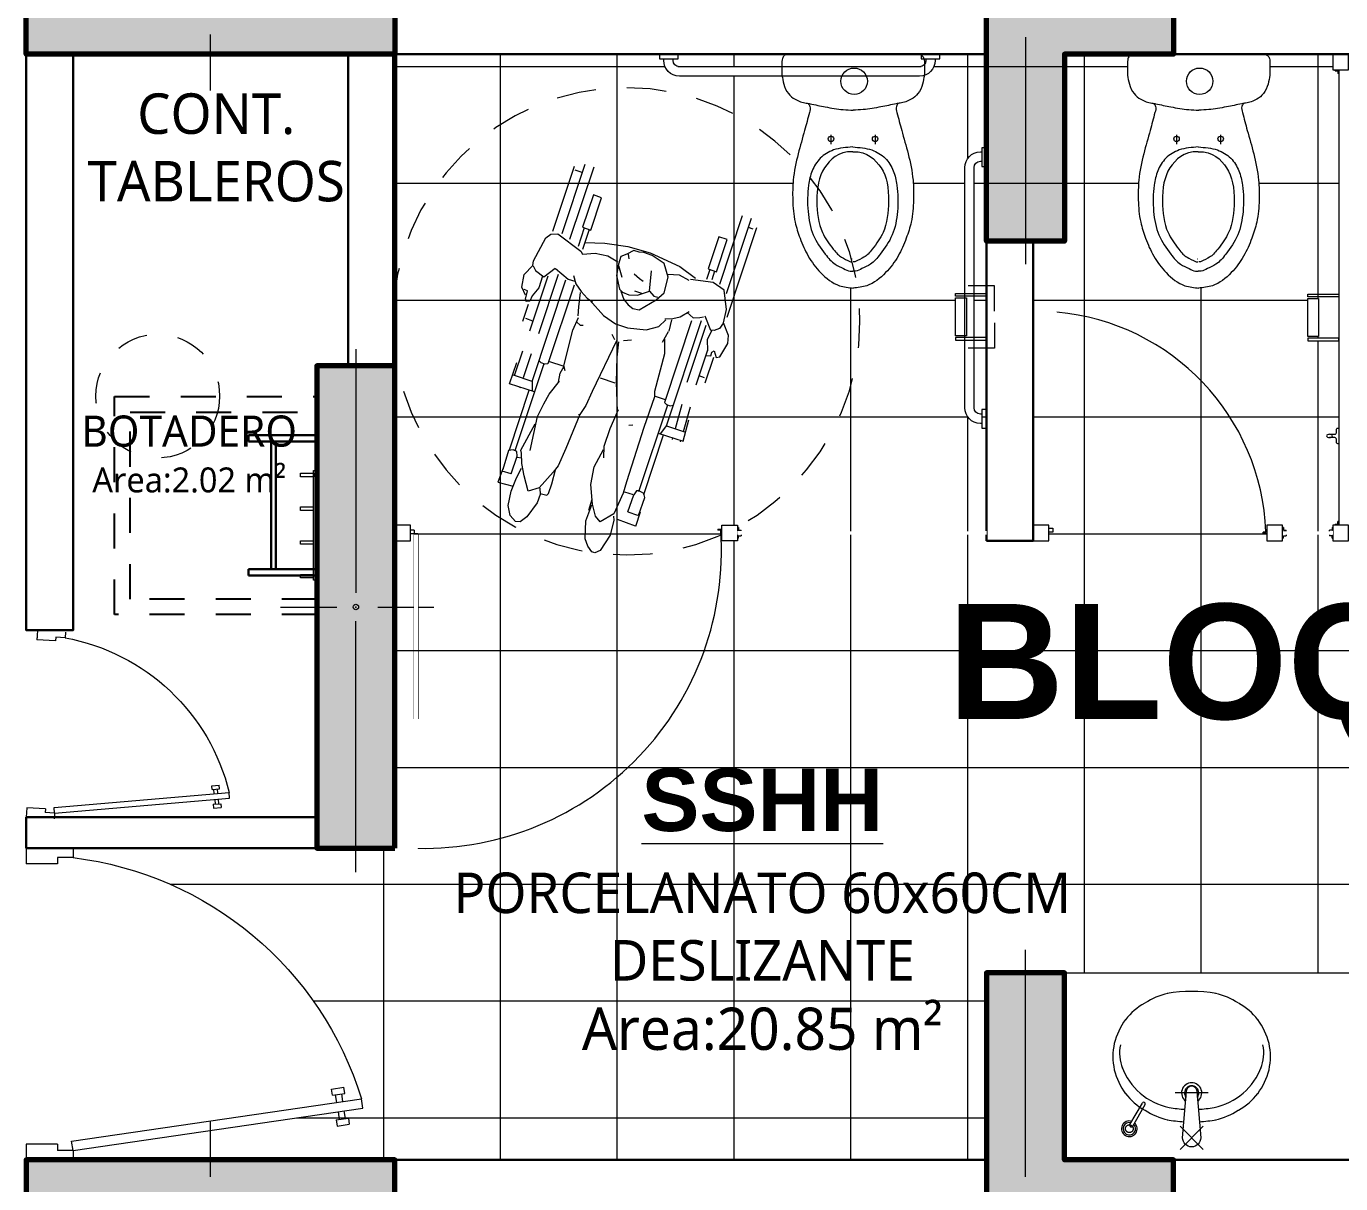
# Model space of a CAD drawing. Header units: millimetres. Extents: x 1 to 121, y 0 to 90.
# Drawn here: x 97.174 to 101.394, y 32.662 to 36.378 of the extents above; entities that cross this region are included whole.
import ezdxf
from ezdxf import colors
from ezdxf.entities.mleader import LeaderData, LeaderLine
from ezdxf.enums import TextEntityAlignment as Align
from ezdxf.math import Vec2, Vec3

# ---------------------------------------------------------------- set-up
doc = ezdxf.new("R2010")
doc.units = ezdxf.units.MM
doc.set_wipeout_variables(frame=1)
for name, pattern in [('DASHED2', [0.375, 0.25, -0.125]), ('HIDDEN', [9.525, 6.35, -3.175]), ('HIDDEN2', [0.1875, 0.125, -0.0625])]:
    doc.linetypes.add(name, pattern=pattern)
for name, color, linetype, lineweight in [('COLUMNAS 50', 32, 'Continuous', 70), ('Equipamiento SR', 23, 'Continuous', 0), ('GRAFO 0 BLANCO', 7, 'Continuous', 0), ('grafo 2', 31, 'Continuous', 20), ('GRAFO 4', 7, 'Continuous', 30), ('Hatch', 251, 'Continuous', 0), ('letras sr', 7, 'Continuous', 5), ('linea0016', 144, 'HIDDEN2', 9), ('Lineas Referencia', 73, 'Continuous', 13), ('Mobiliario el', 7, 'Continuous', 5), ('Muebles', 252, 'Continuous', 0), ('Proyeccciones', 1, 'DASHED2', 18), ('puertas', 7, 'Continuous', 5), ('Puertas El', 21, 'Continuous', 15), ('Sanitarios el', 141, 'Continuous', 15), ('Structural - Bearing_Pen_No__20', 1, 'Continuous', 0), ('Tabiques El', 7, 'Continuous', 15), ('TEXTOS-SUBTITULO', 7, 'Continuous', 30), ('Vanos', 140, 'Continuous', 5), ('Ventanas', 7, 'Continuous', 5)]:
    doc.layers.add(name, color=color, linetype=linetype, lineweight=lineweight)
doc.styles.add('Generales', font='trebuc.ttf', dxfattribs={"height": 0.1})
doc.styles.add('Santa Rosa 1 50', font='trebuc.ttf')
doc.styles.add('TURBO_BASS', font='swisseb.ttf')

# ---------------------------------------------------------------- blocks, each defined once
blk = doc.blocks.new('DISCAPACITADO-1')
at = {"layer": 'Proyeccciones', "linetype": 'HIDDEN', "ltscale": 1.5}
for p, q in [((682410.6526, 9286072.4771), (682410.7225, 9286072.2423)), ((682410.7473, 9286072.2616), (682410.6806, 9286072.4854)), ((682410.7128, 9286072.4666), (682410.6897, 9286072.4597)), ((682410.7775, 9286072.2677), (682410.7146, 9286072.4788)), ((682410.624, 9286072.3798), (682410.6509, 9286072.3878)), ((682410.6552, 9286072.2751), (682410.624, 9286072.3798)), ((682410.6509, 9286072.3878), (682410.6821, 9286072.2832)), ((682410.2363, 9286072.1138), (682410.1699, 9286072.3364)), ((682410.2097, 9286072.0094), (682410.1232, 9286072.2995)), ((682410.1347, 9286072.2941), (682410.1499, 9286072.2986)), ((682410.142, 9286072.3281), (682410.2148, 9286072.0836)), ((682410.2171, 9286072.2585), (682410.244, 9286072.2665)), ((682410.2483, 9286072.1539), (682410.2171, 9286072.2585)), ((682410.244, 9286072.2665), (682410.2752, 9286072.1619)), ((682410.6821, 9286072.2832), (682410.6552, 9286072.2751)), ((682410.6611, 9286072.2762), (682410.6803, 9286072.2119)), ((682410.6766, 9286072.2815), (682410.6948, 9286072.2207)), ((682410.7607, 9286072.26), (682410.6855, 9286072.2066)), ((682410.7832, 9286072.2575), (682410.7607, 9286072.26)), ((682410.7993, 9286072.2452), (682410.7832, 9286072.2575)), ((682410.4631, 9286072.2081), (682410.3661, 9286072.1674)), ((682410.4563, 9286072.1997), (682410.4833, 9286072.2085)), ((682410.5356, 9286072.2254), (682410.4631, 9286072.2081)), ((682410.4833, 9286072.2085), (682410.498, 9286072.2084)), ((682410.498, 9286072.2084), (682410.516, 9286072.2135)), ((682410.516, 9286072.2135), (682410.5371, 9286072.2015)), ((682410.6095, 9286072.234), (682410.5356, 9286072.2254)), ((682410.6736, 9286072.2343), (682410.6095, 9286072.234)), ((682410.6855, 9286072.2066), (682410.6796, 9286072.1963)), ((682410.8361, 9286072.1704), (682410.7993, 9286072.2452)), ((682410.3661, 9286072.1674), (682410.3153, 9286072.1306)), ((682410.4028, 9286072.1317), (682410.4173, 9286072.1752)), ((682410.4173, 9286072.1752), (682410.4563, 9286072.1997)), ((682410.533, 9286072.2018), (682410.5312, 9286072.1861)), ((682410.5371, 9286072.2015), (682410.5571, 9286072.1932)), ((682410.5503, 9286072.1256), (682410.5625, 9286072.1632)), ((682410.5571, 9286072.1932), (682410.563, 9286072.168)), ((682410.563, 9286072.168), (682410.569, 9286072.1315)), ((682410.5989, 9286072.1945), (682410.566, 9286072.1753)), ((682410.6392, 9286072.2018), (682410.5989, 9286072.1945)), ((682410.6796, 9286072.1963), (682410.6392, 9286072.2018)), ((682410.8376, 9286072.1555), (682410.8361, 9286072.1704)), ((682410.2752, 9286072.1619), (682410.2483, 9286072.1539)), ((682410.2542, 9286072.1549), (682410.2624, 9286072.1275)), ((682410.2576, 9286072.1188), (682410.3307, 9286072.1261)), ((682410.2697, 9286072.1602), (682410.2793, 9286072.1281)), ((682410.3351, 9286072.1231), (682410.3662, 9286072.1394)), ((682410.3662, 9286072.1394), (682410.4055, 9286072.1401)), ((682410.4143, 9286072.0804), (682410.4028, 9286072.1317)), ((682410.4607, 9286072.0849), (682410.4563, 9286072.1503)), ((682410.4949, 9286072.1239), (682410.4828, 9286072.1162)), ((682410.5126, 9286072.1387), (682410.4949, 9286072.1239)), ((682410.569, 9286072.1315), (682410.5581, 9286072.0879)), ((682410.7061, 9286072.1274), (682410.6982, 9286072.1009)), ((682410.7649, 9286072.1478), (682410.7232, 9286072.1153)), ((682410.7564, 9286072.1289), (682410.8135, 9286071.9372)), ((682410.8015, 9286072.1202), (682410.7657, 9286072.1497)), ((682410.8415, 9286071.9455), (682410.7884, 9286072.1235)), ((682410.8289, 9286072.1399), (682410.8015, 9286072.1202)), ((682410.8064, 9286072.1227), (682410.817, 9286072.0848)), ((682410.8365, 9286072.1545), (682410.8289, 9286072.1399)), ((682410.8649, 9286072.126), (682410.8376, 9286072.1555)), ((682410.8712, 9286072.0846), (682410.8649, 9286072.126)), ((682410.2123, 9286072.0338), (682410.222, 9286072.0949)), ((682410.222, 9286072.0949), (682410.2576, 9286072.1188)), ((682410.4387, 9286072.0575), (682410.4143, 9286072.0804)), ((682410.4615, 9286072.0843), (682410.447, 9286072.0688)), ((682410.4993, 9286072.0707), (682410.4615, 9286072.0843)), ((682410.5096, 9286072.0848), (682410.4839, 9286072.0769)), ((682410.5478, 9286072.0789), (682410.5272, 9286072.0707)), ((682410.5531, 9286072.0821), (682410.5429, 9286072.0558)), ((682410.5581, 9286072.0879), (682410.5478, 9286072.0789)), ((682410.6982, 9286072.1009), (682410.6804, 9286072.0771)), ((682410.7232, 9286072.1153), (682410.7017, 9286072.109)), ((682410.704, 9286072.0969), (682410.78, 9286071.842)), ((682410.8288, 9286071.7837), (682410.7308, 9286072.1123)), ((682410.817, 9286072.0848), (682410.837, 9286072.058)), ((682410.8591, 9286072.0593), (682410.8712, 9286072.0846)), ((682410.447, 9286072.0688), (682410.4339, 9286072.0662)), ((682410.4925, 9286072.0233), (682410.4387, 9286072.0575)), ((682410.5272, 9286072.0707), (682410.4993, 9286072.0707)), ((682410.5283, 9286072.0391), (682410.5126, 9286072.0272)), ((682410.5429, 9286072.0558), (682410.5283, 9286072.0391)), ((682410.6522, 9286072.0502), (682410.6059, 9286072.002)), ((682410.6606, 9286072.0565), (682410.6434, 9286072.0452)), ((682410.6804, 9286072.0771), (682410.6606, 9286072.0565)), ((682410.6862, 9286072.0279), (682410.6827, 9286072.0738)), ((682410.837, 9286072.058), (682410.8437, 9286072.0404)), ((682410.8437, 9286072.0404), (682410.8562, 9286072.0398)), ((682410.853, 9286072.0741), (682410.8631, 9286072.0774)), ((682410.8584, 9286072.0464), (682410.853, 9286072.0741)), ((682410.8584, 9286072.0464), (682410.8562, 9286072.0398)), ((682410.2202, 9286071.9903), (682410.2123, 9286072.0338)), ((682410.2806, 9286072.0108), (682410.2619, 9286071.966)), ((682410.2974, 9286072.0052), (682410.2853, 9286072.0081)), ((682410.3935, 9286071.654), (682410.2915, 9286071.9963)), ((682410.3182, 9286072.0033), (682410.2974, 9286072.0052)), ((682410.338, 9286072.02), (682410.3182, 9286072.0033)), ((682410.3597, 9286072.0056), (682410.3319, 9286072.0234)), ((682410.3831, 9286071.9993), (682410.3597, 9286072.0056)), ((682410.409, 9286071.9977), (682410.3831, 9286071.9993)), ((682410.3881, 9286071.9945), (682410.3954, 9286071.9585)), ((682410.4272, 9286071.9722), (682410.4059, 9286071.9943)), ((682410.5126, 9286072.0272), (682410.4925, 9286072.0233)), ((682410.6059, 9286072.002), (682410.5673, 9286071.9761)), ((682410.688, 9286071.999), (682410.6862, 9286072.0279)), ((682410.8645, 9286071.9757), (682410.848, 9286072.0312)), ((682410.2033, 9286071.9501), (682410.2202, 9286071.9903)), ((682410.2202, 9286071.9903), (682410.2328, 9286071.9723)), ((682410.2328, 9286071.9723), (682410.2499, 9286071.9648)), ((682410.2499, 9286071.9648), (682410.2619, 9286071.966)), ((682410.257, 9286071.9652), (682410.2708, 9286071.9355)), ((682410.3309, 9286071.7965), (682410.2758, 9286071.9812)), ((682410.3236, 9286071.9939), (682410.4024, 9286071.7295)), ((682410.3974, 9286071.9565), (682410.4159, 9286071.9209)), ((682410.4675, 9286071.9604), (682410.4272, 9286071.9722)), ((682410.5281, 9286071.9654), (682410.4675, 9286071.9604)), ((682410.5673, 9286071.9761), (682410.5281, 9286071.9654)), ((682410.6799, 9286071.969), (682410.6708, 9286071.9689)), ((682410.6921, 9286071.9788), (682410.6799, 9286071.969)), ((682410.7033, 9286071.9524), (682410.6869, 9286071.9937)), ((682410.7285, 9286071.8364), (682410.7033, 9286071.9524)), ((682410.8563, 9286071.9853), (682410.8332, 9286071.9784)), ((682410.2043, 9286071.9245), (682410.2033, 9286071.9501)), ((682410.2288, 9286071.8809), (682410.2043, 9286071.9245)), ((682410.2708, 9286071.9355), (682410.2693, 9286071.8996)), ((682410.4082, 9286071.9318), (682410.4068, 9286071.8854)), ((682410.5136, 9286071.9259), (682410.5398, 9286071.9229)), ((682410.5584, 9286071.8696), (682410.5549, 9286071.9194)), ((682410.562, 9286071.9221), (682410.6349, 9286071.757)), ((682410.5674, 9286071.9254), (682410.5763, 9286071.9422)), ((682410.2405, 9286071.879), (682410.2288, 9286071.8809)), ((682410.2474, 9286071.9001), (682410.2405, 9286071.879)), ((682410.255, 9286071.8955), (682410.2474, 9286071.9001)), ((682410.2731, 9286071.7964), (682410.2485, 9286071.8793)), ((682410.2584, 9286071.8832), (682410.255, 9286071.8955)), ((682410.2741, 9286071.8839), (682410.2584, 9286071.8832)), ((682410.2693, 9286071.9007), (682410.3029, 9286071.7882)), ((682410.4068, 9286071.8854), (682410.435, 9286071.7636)), ((682410.5585, 9286071.7898), (682410.5584, 9286071.8696)), ((682410.8346, 9286071.8722), (682410.8578, 9286071.7943)), ((682410.8855, 9286071.8006), (682410.8618, 9286071.8803)), ((682410.724, 9286071.821), (682410.7285, 9286071.8364)), ((682410.7401, 9286071.8127), (682410.7275, 9286071.8361)), ((682410.7755, 9286071.8486), (682410.7322, 9286071.8364)), ((682410.78, 9286071.842), (682410.7897, 9286071.8401)), ((682410.7897, 9286071.8401), (682410.8017, 9286071.8437)), ((682410.7931, 9286071.8406), (682410.8771, 9286071.559)), ((682410.8017, 9286071.8437), (682410.8088, 9286071.8506)), ((682410.9009, 9286071.774), (682410.8799, 9286071.8425)), ((682410.2946, 9286071.8187), (682410.2768, 9286071.8134)), ((682410.5522, 9286071.6956), (682410.5585, 9286071.7898)), ((682410.6111, 9286071.8017), (682410.5632, 9286071.7871)), ((682410.7445, 9286071.7834), (682410.7401, 9286071.8127)), ((682410.773, 9286071.7441), (682410.7408, 9286071.7875)), ((682410.8286, 9286071.7834), (682410.8276, 9286071.7527)), ((682410.8288, 9286071.7837), (682410.8921, 9286071.8026)), ((682410.4326, 9286071.7486), (682410.3996, 9286071.7383)), ((682410.435, 9286071.7636), (682410.4348, 9286071.7458)), ((682410.4348, 9286071.7458), (682410.4655, 9286071.6471)), ((682410.6349, 9286071.757), (682410.6536, 9286071.7114)), ((682410.7892, 9286071.713), (682410.773, 9286071.7441)), ((682410.8199, 9286071.7498), (682410.9009, 9286071.774)), ((682410.895, 9286071.562), (682410.8375, 9286071.7551)), ((682410.8671, 9286071.7629), (682410.8679, 9286071.7604)), ((682410.3381, 9286071.6375), (682410.3181, 9286071.7178)), ((682410.3457, 9286071.7246), (682410.3653, 9286071.6458)), ((682410.3833, 9286071.719), (682410.3736, 9286071.7209)), ((682410.3953, 9286071.7225), (682410.3833, 9286071.719)), ((682410.3922, 9286071.7211), (682410.4761, 9286071.4394)), ((682410.4024, 9286071.7295), (682410.3953, 9286071.7225)), ((682410.574, 9286071.6402), (682410.5485, 9286071.7023)), ((682410.6536, 9286071.7114), (682410.6727, 9286071.6822)), ((682410.8082, 9286071.6714), (682410.7892, 9286071.713)), ((682410.3385, 9286071.6063), (682410.3217, 9286071.676)), ((682410.6727, 9286071.6822), (682410.7136, 9286071.5718)), ((682410.6727, 9286071.6822), (682410.6765, 9286071.6813)), ((682410.8282, 9286071.5611), (682410.8082, 9286071.6714)), ((682410.3935, 9286071.654), (682410.3315, 9286071.6355)), ((682410.4195, 9286071.6305), (682410.3385, 9286071.6064)), ((682410.3725, 9286071.6165), (682410.3738, 9286071.6114)), ((682410.3938, 9286071.6539), (682410.4115, 9286071.6287)), ((682410.4594, 9286071.4322), (682410.4019, 9286071.6253)), ((682410.4655, 9286071.6471), (682410.5164, 9286071.4706)), ((682410.5008, 9286071.6532), (682410.5139, 9286071.6517)), ((682410.5911, 9286071.5825), (682410.574, 9286071.6402)), ((682410.8585, 9286071.5618), (682410.8147, 9286071.6477)), ((682410.3462, 9286071.6046), (682410.3453, 9286071.6083)), ((682410.591, 9286071.5452), (682410.5911, 9286071.5825)), ((682410.6216, 9286071.5152), (682410.5928, 9286071.5717)), ((682410.7136, 9286071.5718), (682410.7366, 9286071.5157)), ((682410.8536, 9286071.5188), (682410.856, 9286071.5524)), ((682410.856, 9286071.5524), (682410.8585, 9286071.5618)), ((682410.8565, 9286071.5359), (682410.8686, 9286071.5381)), ((682410.8691, 9286071.5418), (682410.8712, 9286071.5566)), ((682410.8872, 9286071.4845), (682410.8691, 9286071.5418)), ((682410.8712, 9286071.5566), (682410.8824, 9286071.5622)), ((682410.8824, 9286071.5622), (682410.8975, 9286071.5596)), ((682410.8975, 9286071.5596), (682410.9136, 9286071.4984)), ((682410.6303, 9286071.4587), (682410.6216, 9286071.5152)), ((682410.7366, 9286071.5157), (682410.7525, 9286071.4947)), ((682410.7554, 9286071.4563), (682410.7455, 9286071.5017)), ((682410.7525, 9286071.4947), (682410.7955, 9286071.4427)), ((682410.8455, 9286071.4795), (682410.8536, 9286071.5188)), ((682410.8689, 9286071.4722), (682410.8541, 9286071.5037)), ((682410.8872, 9286071.4845), (682410.9161, 9286071.4926)), ((682410.9138, 9286071.5001), (682410.929, 9286071.4567)), ((682410.5164, 9286071.4706), (682410.5253, 9286071.4339)), ((682410.6232, 9286071.3958), (682410.6303, 9286071.4587)), ((682410.7649, 9286071.426), (682410.7554, 9286071.4563)), ((682410.8308, 9286071.4312), (682410.8455, 9286071.4795)), ((682410.8857, 9286071.4296), (682410.8689, 9286071.4722)), ((682410.929, 9286071.4567), (682410.8795, 9286071.4452)), ((682410.4557, 9286071.4223), (682410.4596, 9286071.4349)), ((682410.4738, 9286071.3643), (682410.4557, 9286071.4223)), ((682410.4596, 9286071.4349), (682410.4746, 9286071.4431)), ((682410.4756, 9286071.4432), (682410.4832, 9286071.4426)), ((682410.4832, 9286071.4426), (682410.4907, 9286071.4296)), ((682410.5092, 9286071.374), (682410.4907, 9286071.4296)), ((682410.4918, 9286071.4299), (682410.5203, 9286071.4376)), ((682410.5253, 9286071.4339), (682410.5536, 9286071.3672)), ((682410.6336, 9286071.376), (682410.6249, 9286071.4115)), ((682410.7704, 9286071.4198), (682410.7649, 9286071.426)), ((682410.7917, 9286071.4247), (682410.7704, 9286071.4198)), ((682410.7937, 9286071.4412), (682410.7914, 9286071.4215)), ((682410.7914, 9286071.4215), (682410.8001, 9286071.3949)), ((682410.7955, 9286071.4427), (682410.8308, 9286071.4312)), ((682410.8932, 9286071.3834), (682410.8857, 9286071.4296)), ((682410.4814, 9286071.3292), (682410.4684, 9286071.3755)), ((682410.5092, 9286071.374), (682410.4777, 9286071.3649)), ((682410.5536, 9286071.3672), (682410.597, 9286071.3393)), ((682410.6124, 9286071.3573), (682410.6232, 9286071.3958)), ((682410.6431, 9286071.3417), (682410.625, 9286071.3932)), ((682410.8001, 9286071.3949), (682410.8322, 9286071.348)), ((682410.8858, 9286071.3509), (682410.8932, 9286071.3834)), ((682410.4825, 9286071.3293), (682410.5409, 9286071.3493)), ((682410.5545, 9286071.3592), (682410.553, 9286071.3461)), ((682410.553, 9286071.3461), (682410.5626, 9286071.2979)), ((682410.597, 9286071.3393), (682410.6124, 9286071.3573)), ((682410.6428, 9286071.2832), (682410.6431, 9286071.3417)), ((682410.8322, 9286071.348), (682410.853, 9286071.3317)), ((682410.853, 9286071.3317), (682410.8681, 9286071.3323)), ((682410.8681, 9286071.3323), (682410.8858, 9286071.3509)), ((682410.5626, 9286071.2979), (682410.594, 9286071.2481)), ((682410.6338, 9286071.2605), (682410.6428, 9286071.2832)), ((682410.594, 9286071.2481), (682410.6101, 9286071.2398)), ((682410.6101, 9286071.2398), (682410.6207, 9286071.2426)), ((682410.6207, 9286071.2426), (682410.6338, 9286071.2605))]:
    blk.add_line(p, q, dxfattribs=at)
at = {"layer": 'Proyeccciones', "linetype": 'HIDDEN', "ltscale": 0.02}
blk.add_circle((682410.5323, 9286071.9856), 0.75, dxfattribs=at)
blk = doc.blocks.new('H-6a')
for points in [[(0, 0), (0, -0.009), (-0.1, -0.009), (-0.1, 0)], [(-0.065, -0.136), (-0.1, -0.136), (-0.1, -0.014), (-0.065, -0.014)], [(0, -0.15), (0, -0.141), (-0.1, -0.141), (-0.1, -0.15)]]:
    blk.add_lwpolyline(points, close=True)
blk = doc.blocks.new('H-3')
blk.add_lwpolyline([(0.0054, 0.0301), (0.0054, 0.013, 0.414214), (0.0104, 0.008), (0.02, 0.008, -0.414214), (0.025, 0.003), (0.025, 0), (-0.025, 0), (-0.025, 0.003, -0.414214), (-0.02, 0.008), (-0.0104, 0.008, 0.414214), (-0.0054, 0.013), (-0.0054, 0.0301)], format="xyb")
at = {"extrusion": (0, 0, -1)}
blk.add_ellipse((0, 0.0301), major_axis=(0, -0.0093), ratio=0.58118, dxfattribs=at)
blk = doc.blocks.new('OvalinGrandeyGrifo')
at = {"layer": 'Sanitarios el', "lineweight": 13, "ltscale": 0.5}
for p, q in [((0.0525, -0.1165), (-0.0525, -0.1165)), ((0.0371, -0.2236), (-0.0371, -0.2978)), ((-0.0371, -0.2236), (0.0371, -0.2978))]:
    blk.add_line(p, q, dxfattribs=at)
at = {"layer": 'Sanitarios el'}
blk.add_lwpolyline([(-0.029, -0.2607), (-0.0162, -0.1097, -1), (0.0162, -0.1097), (0.029, -0.2607, -1)], format="xyb", close=True, dxfattribs=at)
for centre, radius, start, end in [((-0.0502, -0.0071), 0.2051, 119.322, 142.2699), ((-0.0149, -0.0457), 0.2564, 104.0103, 121.7376), ((0, -0.2497), 0.4592, 80.1175, 99.8825), ((0.0149, -0.0457), 0.2564, 58.2624, 75.9897), ((0.0502, -0.0071), 0.2051, 37.7301, 60.678), ((-0.0371, -0.011), 0.218, 143.4198, 165.9569), ((0.0371, -0.011), 0.218, 14.0431, 36.5802), ((-0.0534, 0), 0.1996, 167.6572, 192.3428), ((0.0534, 0), 0.1996, 347.6572, 12.3428), ((-0.1008, 0.0114), 0.1308, 168.0871, 202.2683), ((0.1008, 0.0114), 0.1308, 337.7317, 11.9129), ((-0.0371, 0.011), 0.218, 194.0431, 216.5802), ((-0.0313, 0.0379), 0.2052, 199.9549, 258.5759), ((0.0313, 0.0379), 0.2052, 281.4241, 340.0451), ((0.0371, 0.011), 0.218, 323.4198, 345.9569), ((0, -0.1165), 0.0325, 305.7597, 234.2403), ((-0.0502, 0.0071), 0.2051, 217.7301, 240.678), ((0, -0.1165), 0.023, 321.3881, 218.6119), ((0.0502, 0.0071), 0.2051, 299.322, 322.2699), ((0, 0.2497), 0.4192, 260.1175, 267.1004), ((0, 0.2497), 0.4192, 272.8996, 279.8825), ((-0.0149, 0.0457), 0.2564, 238.2624, 255.9897), ((0, 0.2497), 0.4592, 260.1175, 266.9302), ((0, 0.2497), 0.4592, 273.0698, 279.8825), ((0.0149, 0.0457), 0.2564, 284.0103, 301.7376)]:
    blk.add_arc(centre, radius, start, end, dxfattribs=at)
blk = doc.blocks.new('H-4a-P')
for p, q in [((0.0019, 0.0133), (0.0417, 0.0823)), ((0.0106, 0.0083), (0.0504, 0.0773))]:
    blk.add_line(p, q)
at = {"linetype": 'HIDDEN'}
blk.add_circle((0, 0), 0.0125, dxfattribs=at)
for centre, radius, start, end in [((0.0461, 0.0798), 0.005, 330, 150), ((0, 0), 0.025, 71.537, 48.463), ((0, 0), 0.02, 74.4775, 45.5225), ((0.0063, 0.0108), 0.005, 150, 330)]:
    blk.add_arc(centre, radius, start, end)
blk = doc.blocks.new('INODFLUX-P')
at = {"layer": 'Sanitarios el'}
for p, q in [((0, -0.2121), (0, 0.2126)), ((0.023, 0.2288), (0.0672, 0.2288)), ((0, 0.1438), (0, -0.0981)), ((0.2582, 0.0706), (0.2891, 0.0706)), ((0.2582, -0.071), (0.2891, -0.071)), ((0.023, -0.2282), (0.023, -0.2282)), ((0.023, -0.2282), (0.0672, -0.2282))]:
    blk.add_line(p, q, dxfattribs=at)
for centre, radius in [((0.0867, 0.0033), 0.0425), ((0.2717, 0.0706), 0.00872), ((0.2717, -0.071), 0.00872)]:
    blk.add_circle(centre, radius, dxfattribs=at)
for points in [[(0, 0.2126), (0.0044, 0.2213), (0.0135, 0.2274), (0.023, 0.2288)], [(0.0672, 0.2288), (0.0955, 0.223), (0.1264, 0.2081), (0.1445, 0.1864), (0.157, 0.1508), (0.1588, 0.1386)], [(0.1874, 0.1409), (0.2442, 0.1561), (0.3196, 0.1768), (0.4039, 0.1925), (0.4675, 0.1942), (0.5389, 0.1866), (0.5904, 0.1708), (0.6481, 0.1445), (0.701, 0.1046), (0.7429, 0.0445), (0.7506, -0.0003)], [(0.1579, 0.145), (0.1674, 0.1389), (0.1874, 0.1409)], [(0.2977, -0.0011), (0.3073, 0.0603), (0.3337, 0.1031), (0.3743, 0.1291), (0.42, 0.1406), (0.5047, 0.1425), (0.5802, 0.1255), (0.6419, 0.087), (0.6742, 0.0556), (0.6882, 0.0286), (0.6966, 0.0076), (0.6966, -0.0011)], [(0.1874, -0.1404), (0.2442, -0.1556), (0.3196, -0.1762), (0.4039, -0.192), (0.4675, -0.1937), (0.5389, -0.1861), (0.5904, -0.1703), (0.6481, -0.144), (0.701, -0.1041), (0.7429, -0.0439), (0.7506, 0.0009)], [(0.2977, -0.0011), (0.3073, -0.0624), (0.3337, -0.1052), (0.3743, -0.1312), (0.42, -0.1427), (0.5047, -0.1446), (0.5802, -0.1276), (0.6419, -0.0891), (0.6742, -0.0577), (0.6882, -0.0307), (0.6966, -0.0097), (0.6966, -0.0011)], [(0.0672, -0.2282), (0.0955, -0.2225), (0.1264, -0.2075), (0.1445, -0.1859), (0.157, -0.1503), (0.1588, -0.1381)], [(0.1579, -0.1444), (0.1674, -0.1384), (0.1874, -0.1404)], [(0, -0.2121), (0.0044, -0.2208), (0.0135, -0.2269), (0.023, -0.2282)]]:
    blk.add_spline(points, degree=3, dxfattribs=at)
for points, knots in [([(0.1588, 0.1386), (0.1623, 0.1223), (0.1698, 0.0871), (0.1777, 0.0409), (0.1792, 0.0109), (0.1796, 0.0003)], [0, 0, 0, 0, 0.0500478, 0.1080759, 0.1401372, 0.1401372, 0.1401372, 0.1401372]), ([(0.3131, -0.0011), (0.3106, 0.0471), (0.3384, 0.0711), (0.391, 0.1086), (0.4315, 0.1145), (0.5072, 0.1138), (0.5432, 0.1094), (0.5901, 0.088), (0.6081, 0.0754), (0.6383, 0.0517), (0.6458, 0.0447), (0.6554, 0.0285), (0.6616, 0.0158), (0.666, 0.0062), (0.6666, 0.0045), (0.6667, 0.0043)], [0, 0, 0, 0, 0.1299393, 0.1299393, 0.2598787, 0.2598787, 0.374754, 0.374754, 0.445792, 0.445792, 0.4942707, 0.4942707, 0.5266072, 0.5266072, 0.535214, 0.535214, 0.535214, 0.535214]), ([(0.1588, -0.1381), (0.1623, -0.1218), (0.1698, -0.0866), (0.1777, -0.0404), (0.1792, -0.0104), (0.1796, 0.0003)], [0, 0, 0, 0, 0.0500478, 0.1080759, 0.1401372, 0.1401372, 0.1401372, 0.1401372]), ([(0.3131, -0.0011), (0.3106, -0.0492), (0.3384, -0.0732), (0.391, -0.1107), (0.4315, -0.1166), (0.5072, -0.1159), (0.5432, -0.1115), (0.5901, -0.0901), (0.6081, -0.0775), (0.6383, -0.0539), (0.6458, -0.0468), (0.6554, -0.0306), (0.6616, -0.0179), (0.666, -0.0083), (0.6666, -0.0066), (0.6667, -0.0064)], [0, 0, 0, 0, 0.1299393, 0.1299393, 0.2598787, 0.2598787, 0.374754, 0.374754, 0.445792, 0.445792, 0.4942707, 0.4942707, 0.5266072, 0.5266072, 0.535214, 0.535214, 0.535214, 0.535214])]:
    blk.add_open_spline(points, degree=3, knots=knots, dxfattribs=at)
for points in [[(0.6667, 0.0043), (0.6667, 0.0041), (0.6667, 0.003), (0.6666, 0.0005)], [(0.6567, -0.0046), (0.6567, -0.0042), (0.6567, -0.0037), (0.6566, -0.0032)], [(0.6667, -0.0064), (0.6667, -0.0062), (0.6667, -0.0051), (0.6666, -0.0027)]]:
    blk.add_open_spline(points, degree=3, dxfattribs=at)
blk.add_point((0, 0), dxfattribs=at)
blk = doc.blocks.new('puerta 1.00')
at = {"layer": 'Puertas El'}
for p, q in [((165.7653, -11.935), (165.7653, -11.885)), ((165.9153, -11.915), (165.9153, -11.885)), ((165.8653, -11.935), (165.7653, -11.935)), ((165.9153, -11.915), (165.8653, -11.915)), ((165.8653, -11.935), (165.8653, -11.915)), ((165.9153, -11.915), (165.9109, -11.9447)), ((165.9153, -11.915), (166.8454, -12.0506)), ((165.9109, -11.9447), (166.8411, -12.0803)), ((166.76, -12.0129), (166.7629, -11.9931)), ((166.76, -12.0129), (166.7996, -12.0187)), ((166.7629, -11.9931), (166.8024, -11.9989)), ((166.7663, -12.0391), (166.7699, -12.0143)), ((166.7897, -12.0172), (166.7861, -12.042)), ((166.7996, -12.0187), (166.8024, -11.9989)), ((166.7619, -12.0688), (166.7583, -12.0935)), ((166.8454, -12.0506), (166.8411, -12.0803)), ((166.8454, -12.0506), (166.8411, -12.0803)), ((166.8454, -12.0506), (166.8411, -12.0803)), ((166.7484, -12.0921), (166.7456, -12.1118)), ((166.7456, -12.1118), (166.7851, -12.1176)), ((166.7484, -12.0921), (166.788, -12.0978)), ((166.7817, -12.0716), (166.7781, -12.0964)), ((166.788, -12.0978), (166.7851, -12.1176)), ((165.7653, -12.855), (165.7653, -12.835)), ((165.7653, -12.885), (165.7653, -12.835)), ((165.8653, -12.835), (165.7653, -12.835)), ((165.8653, -12.855), (165.8653, -12.835)), ((165.9153, -12.855), (165.8653, -12.855)), ((165.9153, -12.885), (165.9153, -12.855))]:
    blk.add_line(p, q, dxfattribs=at)
at = {"layer": 'Puertas El', "linetype": 'ByBlock'}
blk.add_arc((165.7822, -11.7554), 1.1076, 276.8989, 342.9435, dxfattribs=at)
blk = doc.blocks.new('A$C07B70438')
at = {"layer": 'Equipamiento SR', "linetype": 'Continuous', "lineweight": 0}
for p, q in [((0.0106, 0.3517), (0, 0.3517)), ((0, 0.3517), (0, 0)), ((0.0106, 0), (0.0106, 0.3517)), ((0.0106, 0.3432), (0.0106, 0.3319)), ((0.0525, 0.3432), (0.0106, 0.3432)), ((0.0525, 0.3319), (0.0525, 0.3432)), ((0.0106, 0.3319), (0.0525, 0.3319)), ((0.0525, 0.2348), (0.0106, 0.2348)), ((0.0106, 0.2236), (0.0525, 0.2236)), ((0.0525, 0.2236), (0.0525, 0.2348)), ((0.0525, 0.1264), (0.0106, 0.1264)), ((0.0106, 0.1152), (0.0525, 0.1152)), ((0.0525, 0.1152), (0.0525, 0.1264)), ((0, 0), (0.0106, 0)), ((0.0525, 0.0181), (0.0106, 0.0181)), ((0.0106, 0.0068), (0.0525, 0.0068)), ((0.0525, 0.0068), (0.0525, 0.0181))]:
    blk.add_line(p, q, dxfattribs=at)
blk = doc.blocks.new('A$C2B14624A')
at = {"layer": 'puertas'}
for p, q in [((1.0375, 0.0284), (1.0375, 0.6222)), ((1.0495, 0.0164), (1.0495, 0.6222)), ((0.0648, 0.0262), (0.0615, 0.0262)), ((0.0743, 0.0134), (0.0615, 0.0134)), ((0.0648, 0.0262), (0.0648, 0.0167)), ((0.0648, 0.0167), (0.0743, 0.0167)), ((0.0743, 0.0134), (0.0743, 0.0167)), ((1.0375, 0.0284), (1.0615, 0.0284)), ((1.0495, 0.0164), (1.0615, 0.0164)), ((1.0495, 0.0164), (1.0615, 0.0164)), ((1.0495, 0.0164), (1.0615, 0.0164))]:
    blk.add_line(p, q, dxfattribs=at)
blk.add_arc((1.0173, 0.0835), 0.9543, 88.7865, 183.9487, dxfattribs=at)
at = {"layer": 'Tabiques El'}
for p, q in [((0.0085, 0.0425), (0.0115, 0.0425)), ((0.0085, 0.0425), (0.0085, 0.034)), ((0, 0.031), (0, 0.034)), ((0.0085, 0.034), (0, 0.034)), ((0, 0.019), (0, 0.016)), ((0.0085, 0.016), (0, 0.016)), ((0.0085, 0.0075), (0.0085, 0.016)), ((0.0085, 0.0075), (0.0115, 0.0075))]:
    blk.add_line(p, q, dxfattribs=at)
blk.add_lwpolyline([(0.0115, 0), (0.0115, 0.05), (0.0615, 0.05), (0.0615, 0)], close=True, dxfattribs=at)
blk.add_wipeout([(1.0495, 0.0284), (1.0375, 0.0284), (1.0375, 1.0376), (1.0495, 1.0376)]).dxf.layer = 'puertas'
blk = doc.blocks.new('H-6')
for points in [[(-0.0251, 0.0936), (-0.0251, 0.0846), (-0.1251, 0.0846), (-0.1251, 0.0936)], [(-0.0901, -0.0424), (-0.1251, -0.0424), (-0.1251, 0.0796), (-0.0901, 0.0796)], [(-0.0251, -0.0564), (-0.0251, -0.0474), (-0.1251, -0.0474), (-0.1251, -0.0564)]]:
    blk.add_lwpolyline(points, close=True)
at = {"linetype": 'HIDDEN', "ltscale": 0.1}
for points in [[(0, 0.0371), (0, 0.1188), (-0.0844, 0.1188)], [(0, 0), (0, -0.0816), (-0.0844, -0.0817)]]:
    blk.add_lwpolyline(points, dxfattribs=at)
blk = doc.blocks.new('A$C177A501D')
at = {"layer": 'GRAFO 0 BLANCO'}
for p, q in [((0.835, 0.1), (0.0635, 0.1)), ((0.0135, 0.05), (0.0135, 0.045)), ((0.0435, 0.05), (0.0435, 0.045)), ((0.835, 0.07), (0.0635, 0.07)), ((0.855, 0.045), (0.855, 0.05)), ((0.885, 0.045), (0.885, 0.05))]:
    blk.add_line(p, q, dxfattribs=at)
for points in [[(0.06, 0.045), (0.06, 0.03), (0, 0.03), (0, 0.045)], [(0.9, 0.045), (0.9, 0.03), (0.84, 0.03), (0.84, 0.045)]]:
    blk.add_lwpolyline(points, close=True, dxfattribs=at)
for centre, radius, start, end in [((0.0635, 0.05), 0.05, 90, 180), ((0.835, 0.05), 0.05, 0.018, 90), ((0.0635, 0.05), 0.02, 90, 180), ((0.835, 0.05), 0.02, 0.018, 90)]:
    blk.add_arc(centre, radius, start, end, dxfattribs=at)

msp = doc.modelspace()

# ---------------------------------------------------------------- hatches: boundary and pattern name
at = {"true_color": 0x939598}
h = msp.add_hatch(color=252, dxfattribs=at)
h.dxf.hatch_style = 1
h.paths.add_polyline_path([(97.1741, 36.5378), (98.3573, 36.5378), (98.3573, 36.2878), (97.1741, 36.2878)])
h = msp.add_hatch(color=252, dxfattribs=at)
h.dxf.hatch_style = 1
h.paths.add_polyline_path([(100.5073, 35.6876), (100.5073, 36.2878), (100.8575, 36.2878), (100.8575, 36.5378), (100.2573, 36.5378), (100.2573, 35.6876)])
h = msp.add_hatch(color=252, dxfattribs=at)
h.dxf.hatch_style = 1
h.paths.add_polyline_path([(100.5073, 33.339), (100.5073, 32.7388), (100.8575, 32.7388), (100.8575, 32.4888), (100.2573, 32.4888), (100.2573, 33.339)])
at = {"layer": 'GRAFO 0 BLANCO', "true_color": 0x939598}
h = msp.add_hatch(color=252, dxfattribs=at)
h.dxf.hatch_style = 1
h.paths.add_polyline_path([(98.1073, 33.7388), (98.3573, 33.7388), (98.3573, 35.2878), (98.1073, 35.2878)])
h = msp.add_hatch(color=252, dxfattribs=at)
h.dxf.hatch_style = 1
h.paths.add_polyline_path([(97.1741, 32.4888), (98.3573, 32.4888), (98.3573, 32.7388), (97.1741, 32.7388)])

# ---------------------------------------------------------------- linework, layer by layer
at = {"layer": 'COLUMNAS 50', "color": 1, "linetype": 'Continuous', "lineweight": 5}
for p, q in [((97.7657, 36.1712), (97.7657, 36.3512)), ((98.2323, 35.341), (98.2323, 34.5583)), ((97.9907, 34.5133), (98.1707, 34.5133)), ((98.3023, 34.5133), (98.4823, 34.5133)), ((98.2323, 33.6623), (98.2323, 34.4683)), ((97.7657, 32.6838), (97.7657, 32.8638))]:
    msp.add_line(p, q, dxfattribs=at)
at = {"layer": 'COLUMNAS 50', "linetype": 'Continuous'}
for points in [[(98.3573, 36.5378), (98.3573, 36.2878), (97.1741, 36.2878), (97.1741, 36.5378)], [(100.2573, 36.5378), (100.8575, 36.5378), (100.8575, 36.2878), (100.5076, 36.2878), (100.5073, 35.6876), (100.2573, 35.6876)], [(98.3573, 33.7388), (98.3573, 35.2878), (98.1073, 35.2878), (98.1073, 33.7388)], [(100.2573, 32.4888), (100.8575, 32.4888), (100.8575, 32.7388), (100.5073, 32.7388), (100.5073, 33.339), (100.2573, 33.339)], [(98.3573, 32.4888), (98.3573, 32.7388), (97.1741, 32.7388), (97.1741, 32.4888)]]:
    msp.add_lwpolyline(points, close=True, dxfattribs=at)
msp.add_lwpolyline([(98.3573, 33.7388), (98.3573, 36.2878)], dxfattribs=at)
at = {"layer": 'COLUMNAS 50', "color": 1, "linetype": 'Continuous', "lineweight": 5}
msp.add_circle((98.2323, 34.5133), 0.00871, dxfattribs=at)
msp.add_point((98.2323, 34.5133), dxfattribs=at)
at = {"layer": 'GRAFO 0 BLANCO'}
for p, q in [((100.0423, 36.2478), (99.2708, 36.2478)), ((100.0423, 36.2178), (99.2708, 36.2178))]:
    msp.add_line(p, q, dxfattribs=at)
at = {"layer": 'GRAFO 4', "linetype": 'Continuous'}
for p, q in [((100.2573, 36.2878), (98.3573, 36.2878)), ((100.1073, 36.2878), (99.2073, 36.2878)), ((97.1741, 33.8388), (97.1741, 33.7388))]:
    msp.add_line(p, q, dxfattribs=at)
at = {"layer": 'GRAFO 4', "linetype": 'Continuous', "flags": 128}
for points in [[(97.1741, 36.2878), (97.1741, 35.8878)], [(97.1741, 36.2878), (97.1741, 34.4388), (97.3241, 34.4388), (97.3241, 36.2878)], [(97.3241, 36.2878), (97.3241, 35.8878)], [(98.2073, 35.2878), (98.2073, 36.2878)], [(98.2073, 35.2878), (98.2073, 36.2878)], [(103.674, 36.2878), (100.8575, 36.2878)], [(103.8742, 36.2878), (101.1075, 36.2878)], [(100.2573, 34.7263), (100.2573, 35.6894)], [(100.4073, 34.7263), (100.4073, 35.6876)], [(100.2573, 34.7263), (100.4073, 34.7263)], [(97.1741, 33.8388), (98.1073, 33.8388)], [(97.1741, 33.7388), (98.1073, 33.7388)], [(97.1741, 33.7388), (98.1073, 33.7388)], [(97.1741, 33.7388), (98.1073, 33.7388)], [(98.3573, 32.7388), (100.2573, 32.7388)], [(100.8575, 32.7388), (100.8575, 32.7388), (103.674, 32.7388)]]:
    msp.add_lwpolyline(points, dxfattribs=at)
at = {"layer": 'Hatch', "linetype": 'Continuous', "ltscale": 0.2}
for p, q in [((99.4467, 36.2478), (99.4467, 36.2878)), ((100.1967, 35.9534), (100.1967, 36.2878)), ((100.5717, 33.339), (100.5717, 36.2878)), ((101.3217, 35.5036), (101.3217, 36.2878)), ((98.3573, 36.2485), (99.2247, 36.2485)), ((99.2656, 36.2485), (99.6003, 36.2485)), ((99.8217, 36.2485), (100.0476, 36.2485)), ((100.0885, 36.2485), (100.7099, 36.2485)), ((101.1668, 36.2485), (101.3693, 36.2485)), ((98.3573, 35.8735), (99.6357, 35.8735)), ((100.022, 35.8735), (100.1873, 35.8735)), ((100.2173, 35.8735), (100.7452, 35.8735)), ((101.1315, 35.8735), (101.3883, 35.8735)), ((100.9467, 33.339), (100.9467, 35.5381)), ((98.3573, 35.4985), (100.1573, 35.4985)), ((100.2173, 35.4985), (100.2573, 35.4985)), ((100.4073, 35.4985), (101.2883, 35.4985)), ((101.3217, 35.4985), (101.3233, 35.4985)), ((101.3217, 35.3766), (101.3217, 35.3816)), ((98.3573, 35.1235), (100.1968, 35.1235)), ((100.2423, 35.1235), (100.2573, 35.1235)), ((98.3217, 32.7388), (98.3217, 33.7388)), ((97.6361, 33.6235), (104.1242, 33.6235)), ((98.0956, 33.2485), (100.2573, 33.2485)), ((98.042, 32.8735), (100.2573, 32.8735))]:
    msp.add_line(p, q, dxfattribs=at)
at = {"layer": 'linea0016', "linetype": 'HIDDEN2', "lineweight": 25, "ltscale": 0.9}
msp.add_lwpolyline([(97.4573, 35.1888), (98.1073, 35.1888), (98.1073, 34.4888), (97.4573, 34.4888)], close=True, dxfattribs=at)
msp.add_lwpolyline([(97.5073, 35.1388), (98.1073, 35.1388), (98.1073, 34.5388), (97.5073, 34.5388), (97.5073, 35.1388)], dxfattribs=at)
at = {"layer": 'puertas'}
for p, q in [((101.1449, 34.7499), (101.1449, 34.7531)), ((101.1541, 34.7531), (101.1449, 34.7531)), ((101.1449, 34.7499), (101.1573, 34.7499)), ((101.1541, 34.7623), (101.1541, 34.7531)), ((101.1541, 34.7623), (101.1573, 34.7623))]:
    msp.add_line(p, q, dxfattribs=at)
msp.add_arc((100.4185, 34.7263), 0.7361, 2.1742, 84.9548, dxfattribs=at)
at = {"layer": 'Sanitarios el', "color": 7}
msp.add_line((100.5073, 33.339), (104.1242, 33.339), dxfattribs=at)
at = {"layer": 'Sanitarios el'}
msp.add_lwpolyline([(100.5073, 32.7388), (100.5073, 33.339)], dxfattribs=at)
at = {"layer": 'Structural - Bearing_Pen_No__20', "linetype": 'Continuous'}
for p, q in [((100.3823, 36.3428), (100.3823, 35.614)), ((100.3823, 32.6838), (100.3823, 33.4125))]:
    msp.add_line(p, q, dxfattribs=at)
at = {"layer": 'Tabiques El'}
for p, q in [((101.3768, 36.2378), (101.3883, 36.2378)), ((101.3768, 36.2348), (101.3768, 36.2378)), ((101.3768, 36.2348), (101.3853, 36.2348)), ((101.3853, 36.2348), (101.3853, 36.2263)), ((101.3883, 36.2263), (101.3853, 36.2263)), ((101.3883, 36.2378), (101.3883, 34.7763)), ((101.3883, 36.2378), (101.3883, 36.2263)), ((101.3768, 34.7793), (101.3768, 34.7763)), ((101.3768, 34.7793), (101.3853, 34.7793)), ((101.3883, 34.7878), (101.3853, 34.7878)), ((101.3853, 34.7793), (101.3853, 34.7878))]:
    msp.add_line(p, q, dxfattribs=at)
for points in [[(101.4193, 36.2378), (101.4193, 36.2878), (101.3693, 36.2878), (101.3693, 36.2378)], [(101.4193, 34.7263), (101.4193, 34.7763), (101.3693, 34.7763), (101.3693, 34.7263)]]:
    msp.add_lwpolyline(points, close=True, dxfattribs=at)
at = {"layer": 'Vanos', "color": 7}
for p, q in [((97.1741, 35.2878), (97.1741, 35.8878)), ((97.1741, 35.2878), (97.1741, 35.8878)), ((98.1073, 34.4133), (98.1073, 35.1378))]:
    msp.add_line(p, q, dxfattribs=at)
at = {"layer": 'Vanos', "color": 7, "lineweight": 30}
for p, q in [((98.1073, 35.0647), (97.8873, 35.0647)), ((97.8873, 35.0647), (97.8873, 35.0447)), ((98.1073, 35.0447), (97.8873, 35.0447)), ((97.9602, 35.0447), (97.9602, 34.6347)), ((97.9752, 35.0447), (97.9752, 34.6347)), ((98.1073, 34.6347), (97.8873, 34.6347)), ((98.1073, 34.6147), (97.8873, 34.6147))]:
    msp.add_line(p, q, dxfattribs=at)
at = {"layer": 'Vanos', "color": 7, "lineweight": 30, "flags": 128}
msp.add_lwpolyline([(97.8873, 34.6347), (97.8873, 34.6147)], dxfattribs=at)
at = {"layer": 'Ventanas', "color": 7, "linetype": 'DASHED2', "ltscale": 0.2}
msp.add_circle((97.5961, 35.1905), 0.1986, dxfattribs=at)

# ---------------------------------------------------------------- block references
at = {"layer": 'Equipamiento SR', "xscale": -1}
for p in [(98.1073, 34.5997), (98.1072, 34.5997)]:
    msp.add_blockref('A$C07B70438', p, dxfattribs=at)
at = {"layer": 'Lineas Referencia', "lineweight": 15, "xscale": -1, "rotation": 358.2247663625511}
msp.add_blockref('DISCAPACITADO-1', (394511.53, -9302719.8546, -0.0002), dxfattribs=at)
at = {"layer": 'Mobiliario el'}
for name, p in [('H-6', (100.2824, 35.4261)), ('H-6a', (101.3883, 35.5176))]:
    msp.add_blockref(name, p, dxfattribs=at)
at = {"layer": 'Mobiliario el', "rotation": 89.99999999999999}
msp.add_blockref('H-3', (101.3883, 35.0625), dxfattribs=at)
at = {"layer": 'Muebles'}
for name, p in [('OvalinGrandeyGrifo', (100.9157, 33.0699)), ('H-4a-P', (100.7157, 32.8384))]:
    msp.add_blockref(name, p, dxfattribs=at)
at = {"layer": 'Puertas El', "xscale": -0.6000008215380455, "yscale": 0.6000008215380456, "zscale": 0.6000008215380455, "rotation": 176.5842197090147}
msp.add_blockref('puerta 1.00', (-2.5334, 32.6464), dxfattribs=at)
at = {"layer": 'Puertas El', "xscale": -1, "rotation": 180}
msp.add_blockref('puerta 1.00', (-68.5912, 20.8538), dxfattribs=at)
at = {"layer": 'Sanitarios el', "extrusion": (0, 0, -1), "xscale": -1, "zscale": -1}
for p, rotation in [((-99.8286, 36.2878), 90), ((-100.9381, 36.2878), 89.99999999998697)]:
    msp.add_blockref('INODFLUX-P', p, dxfattribs=dict(at, rotation=rotation))
at = {"layer": 'Vanos', "xscale": -1}
for p, rotation in [((99.2073, 36.3178), 180), ((100.2873, 35.9878), 90)]:
    msp.add_blockref('A$C177A501D', p, dxfattribs=dict(at, rotation=rotation))

# ---------------------------------------------------------------- texts
at = {"layer": 'letras sr', "attachment_point": 1, "style": 'Santa Rosa 1 50'}
for s, width, insert, char_height in [('\\pxqc;CONT.\\PTABLEROS', 0.999703, (97.284, 36.1622), 0.13), ('\\pxqc;{\\H0.5x;BOTADERO\\H0.8x;\\PArea:2.02 m²}', 0.999703, (97.1973, 35.128), 0.2), ('\\pxqc;{\\fSwis721 Ex BT|b1|i0|c0|p34;\\H0.95694x;\\LSSHH\\P\\fTrebuchet MS|b0|i0|c0|p34;\\H0.65x;\\lPORCELANATO 60x60CM\\PDESLIZANTE\\H1.04502x;\\PArea:20.85 m²}', 3.670924, (97.7016, 33.9941), 0.209)]:
    msp.add_mtext_dynamic_manual_height_columns(s, width=width, gutter_width=1, heights=[0], dxfattribs=dict(at, insert=insert, char_height=char_height))
at = {"layer": 'TEXTOS-SUBTITULO', "style": 'TURBO_BASS'}
msp.add_text('BLOQUE  3', height=0.36967, dxfattribs=at).set_placement((101.5249, 34.1537, 0), align=Align.CENTER)

# ---------------------------------------------------------------- leaders
at = {"layer": 'letras sr'}
ml = msp.add_multileader_mtext('Standard', dxfattribs=at)
ml.set_content('Pizarra acrílica\\P4.20m x 1.20 m', color=256, style='Generales')
ml.set_leader_properties()
ml.build(insert=Vec2(0, 0))
ml.multileader.update_dxf_attribs({"text_right_attachment_type": 6, "dogleg_length": 0.36, "arrow_head_size": 0.18})
ctx = ml.context
ctx.base_point, ctx.char_height, ctx.arrow_head_size, ctx.landing_gap_size, ctx.plane_origin = Vec3(100.6086, 37.2779), 0.13, 0.18, 0.09, Vec3(99.5127, 38.7873)
ctx.right_attachment = 6
notes = []
notes.append((ctx, [(0, (1, 1, 0), (100.426, 37.2779), (1, 0), 0.1826, [(0, [(100.2038, 36.9052)], 0, [])])]))
ctx.mtext.insert, ctx.mtext.flow_direction = Vec3(100.6986, 37.3437), 5
for ctx, leaders in notes:
    for number, flags, end, landing, length, lines in leaders:
        leader = LeaderData()
        leader.index, (leader.has_last_leader_line, leader.has_dogleg_vector, leader.attachment_direction) = number, flags
        leader.last_leader_point, leader.dogleg_vector, leader.dogleg_length = Vec3(end), Vec3(landing), length
        for number, points, colour, breaks in lines:
            line = LeaderLine()
            line.index, line.vertices, line.color, line.breaks = number, Vec3.list(points), colors.encode_raw_color(colour), breaks
            leader.lines.append(line)
        ctx.leaders.append(leader)

# ---------------------------------------------------------------- next in the draw order: block references
at = {"layer": 'grafo 2', "color": 251, "true_color": 0x636466, "rotation": 180}
msp.add_blockref('A$C2B14624A', (99.4688, 34.7763), dxfattribs=at)

# ---------------------------------------------------------------- next in the draw order: wipeouts: each hides what was drawn before it
for points, layer in [([(100.4702, 34.7662), (100.4831, 34.7662), (100.4833, 35.4595), (100.4703, 35.4595)], 'puertas'), ([(101.2073, 34.7453), (101.3693, 34.7453), (101.3693, 34.7573), (101.2073, 34.7573)], 'Tabiques El')]:
    msp.add_wipeout(points).dxf.layer = layer

# ---------------------------------------------------------------- next in the draw order: linework, layer by layer
at = {"layer": 'Hatch', "linetype": 'Continuous', "ltscale": 0.2}
for p, q in [((98.6967, 32.7388), (98.6967, 36.2878)), ((99.0717, 32.7388), (99.0717, 36.2878)), ((101.3217, 34.7573), (101.3217, 35.3676)), ((100.4073, 35.1235), (101.3883, 35.1235)), ((98.4193, 34.7485), (99.4073, 34.7485)), ((100.4573, 34.7485), (101.1573, 34.7485)), ((101.3217, 33.339), (101.3217, 34.7453)), ((98.3573, 34.3735), (104.1242, 34.3735)), ((98.3573, 33.9985), (104.1242, 33.9985))]:
    msp.add_line(p, q, dxfattribs=at)
at = {"layer": 'puertas', "lineweight": 18}
msp.add_lwpolyline([(100.4702, 34.7662), (100.4702, 34.7533), (100.4573, 34.7533), (100.4573, 34.7662)], close=True, dxfattribs=at)
at = {"layer": 'Tabiques El'}
for p, q in [((101.2103, 34.7688), (101.2073, 34.7688)), ((101.2103, 34.7688), (101.2073, 34.7688)), ((101.2103, 34.7338), (101.2073, 34.7338)), ((101.2103, 34.7338), (101.2073, 34.7338)), ((101.2103, 34.7688), (101.2103, 34.7603)), ((101.2103, 34.7688), (101.2103, 34.7603)), ((101.2103, 34.7603), (101.2188, 34.7603)), ((101.2103, 34.7603), (101.2188, 34.7603)), ((101.2103, 34.7338), (101.2103, 34.7423)), ((101.2103, 34.7423), (101.2188, 34.7423)), ((101.2103, 34.7338), (101.2103, 34.7423)), ((101.2103, 34.7423), (101.2188, 34.7423)), ((101.2188, 34.7573), (101.2188, 34.7603)), ((101.2188, 34.7573), (101.2188, 34.7603)), ((101.2188, 34.7453), (101.2188, 34.7423)), ((101.2188, 34.7453), (101.2188, 34.7423)), ((101.3578, 34.7573), (101.3578, 34.7603)), ((101.3663, 34.7603), (101.3578, 34.7603)), ((101.3578, 34.7453), (101.3578, 34.7423)), ((101.3663, 34.7423), (101.3578, 34.7423)), ((101.3663, 34.7688), (101.3693, 34.7688)), ((101.3663, 34.7688), (101.3663, 34.7603)), ((101.3663, 34.7338), (101.3663, 34.7423)), ((101.3663, 34.7338), (101.3693, 34.7338))]:
    msp.add_line(p, q, dxfattribs=at)
for points in [[(98.4073, 34.7263), (98.4073, 34.7763), (98.3573, 34.7763), (98.3573, 34.7263)], [(100.4573, 34.7263), (100.4573, 34.7763), (100.4073, 34.7763), (100.4073, 34.7263)], [(101.2073, 34.7263), (101.2073, 34.7763), (101.1573, 34.7763), (101.1573, 34.7263)]]:
    msp.add_lwpolyline(points, close=True, dxfattribs=at)

# ---------------------------------------------------------------- next in the draw order: wipeouts: each hides what was drawn before it
msp.add_wipeout([(99.4573, 34.7453), (100.2573, 34.7453), (100.2573, 34.7573), (99.4573, 34.7573)]).dxf.layer = 'Tabiques El'

# ---------------------------------------------------------------- next in the draw order: linework, layer by layer
at = {"layer": 'Hatch', "linetype": 'Continuous', "ltscale": 0.2}
for p, q in [((99.4467, 34.7763), (99.4467, 36.2178)), ((99.8217, 34.7573), (99.8217, 35.5379)), ((100.1967, 34.7573), (100.1967, 35.1236)), ((99.8217, 32.7388), (99.8217, 34.7453)), ((100.1967, 32.7388), (100.1967, 34.7453)), ((99.4467, 32.7388), (99.4467, 34.7263))]:
    msp.add_line(p, q, dxfattribs=at)

doc.saveas('drawing.dxf')
